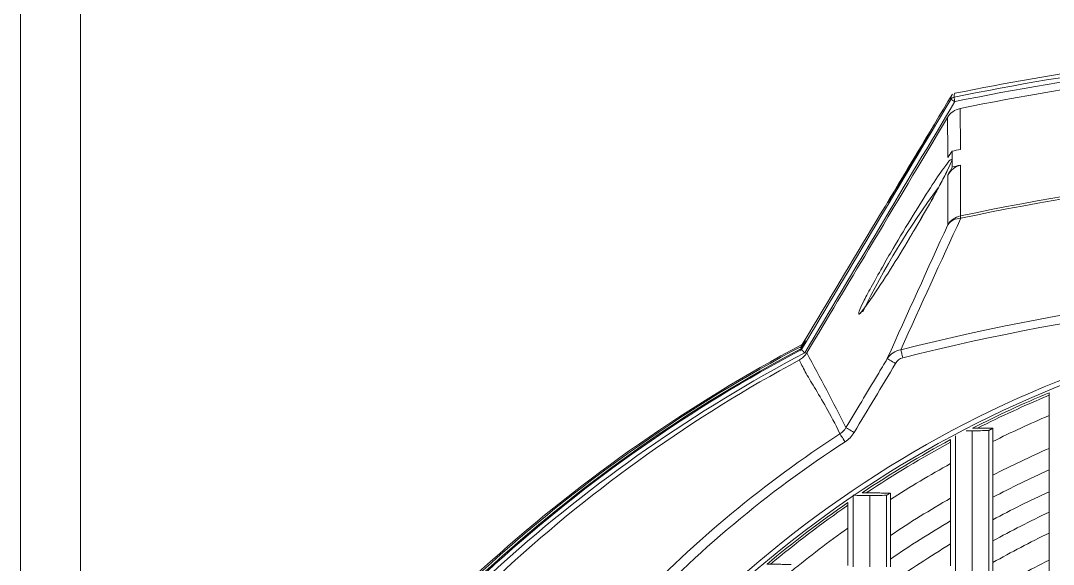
# Model space of a CAD drawing. Extents: x 9.3 to 87, y 1.1 to 68.8.
# Drawn here: x 76.296 to 79.525, y 30.611 to 32.309 of the extents above; entities that cross this region are included whole.
import ezdxf

# ---------------------------------------------------------------- set-up
doc = ezdxf.new("R2010")
doc.units = 0
doc.header["$MEASUREMENT"] = 0
doc.linetypes.add('SLD-Solid', pattern=[0])
doc.layers.add('OBJECT', color=7, linetype='CONTINUOUS')

msp = doc.modelspace()

# ---------------------------------------------------------------- linework, layer by layer
at = {"layer": 'OBJECT', "linetype": 'SLD-Solid', "lineweight": 15}
for p, q in [((76.2959, 33.0988), (76.2959, 29.0316)), ((76.4829, 33.0988), (76.4829, 29.0316)), ((79.2165, 32.0817), (79.2145, 32.0811)), ((78.7596, 31.3318), (78.7388, 31.2972))]:
    msp.add_line(p, q, dxfattribs=at)
at = {"layer": 'OBJECT', "linetype": 'SLD-Solid', "lineweight": 15, "flags": 128}
for points in [[(79.1128, 31.6945), (79.0967, 31.6668), (79.0883, 31.6529)], [(79.2338, 31.6991), (79.2339, 31.6987), (79.234, 31.6981), (79.2341, 31.6974), (79.2343, 31.6965), (79.2345, 31.6955), (79.2348, 31.6945), (79.235, 31.6933), (79.2353, 31.6919)], [(78.953, 31.4381), (78.9507, 31.4347), (78.9345, 31.4124), (78.9246, 31.4001), (78.922, 31.3974), (78.9224, 31.3976)], [(79.0478, 31.2813), (79.0483, 31.2792), (79.0489, 31.2767), (79.0497, 31.2738), (79.0505, 31.2706), (79.0513, 31.2672), (79.0522, 31.2636), (79.0532, 31.2599), (79.0541, 31.2561)], [(79.0055, 31.2534), (79.0064, 31.2529), (79.0081, 31.2518), (79.0106, 31.2503), (79.0138, 31.2484), (79.0176, 31.2461), (79.0218, 31.2436), (79.0264, 31.2408), (79.0312, 31.238)], [(78.876, 31.0378), (78.8769, 31.0373), (78.8786, 31.0363), (78.8811, 31.0348), (78.8843, 31.0329), (78.8881, 31.0306), (78.8923, 31.028), (78.8969, 31.0253), (78.9017, 31.0224)], [(78.8573, 31.0184), (78.8579, 31.0175), (78.859, 31.0158), (78.8606, 31.0133), (78.8627, 31.0102), (78.865, 31.0065), (78.8677, 31.0024), (78.8706, 30.9979), (78.8736, 30.9934)]]:
    msp.add_lwpolyline(points, dxfattribs=at)
at = {"layer": 'OBJECT', "linetype": 'SLD-Solid', "lineweight": 15}
for centre, radius, start, end in [((80.8209, 24.2468), 7.9983, 94.52347, 101.57301), ((-343.328, 285.4032), 492.6563, 328.954592, 329.056105), ((79.2171, 32.0557), 0.015, 101.5925, 149.1012), ((79.1497, 31.9511), 0.1248, 57.6263, 64.0829), ((79.3459, 32.0863), 0.1328, 186.8948, 192.9567), ((79.2453, 31.976), 0.0602, 101.5985, 149.0958), ((24.7237, 31.5346), 54.4721, 0.3655, 0.49679), ((91.4414, 24.44), 14.4196, 148.56885, 149.57304), ((77.5087, 32.6618), 1.8732, 328.91, 334.7366), ((79.2492, 31.7986), 0.0613, 104.4109, 152.7392), ((80.8209, 24.2468), 7.6195, 90.22588, 102.0226), ((80.8209, 24.2468), 7.6121, 90.22607, 102.0226), ((81.0938, 30.3461), 2.4077, 143.2391, 154.0468), ((79.2459, 31.6404), 0.06, 101.6642, 148.3764), ((79.2346, 31.6425), 0.0494, 89.182, 143.5769), ((76.2583, 33.2844), 3.2664, 325.5818, 329.5582), ((80.8209, 24.2468), 7.2545, 90.23722, 104.14724), ((80.8209, 24.2468), 7.2285, 90.23779, 104.14724), ((80.8209, 27.9958), 3.435, 90.5004, 139.4488), ((80.8209, 27.9958), 3.42, 90.5838, 139.7434), ((81.0258, 26.9726), 4.8921, 117.8714, 145.7374), ((81.0033, 27.0095), 4.845, 117.8884, 145.8842), ((76.3387, 32.7143), 2.7915, 329.0279, 329.5148), ((80.9665, 27.0733), 4.7656, 117.8957, 146.1448), ((80.9542, 27.0936), 4.7388, 117.893, 146.2182), ((80.9457, 27.1033), 4.7123, 117.8071, 145.9649), ((78.4668, 31.0084), 0.3846, 43.1567, 45.3234), ((72.4756, 27.8298), 7.1594, 26.62094, 28.73151), ((79.0576, 31.2205), 0.0615, 99.152, 147.7403), ((79.0641, 31.2198), 0.0377, 105.3747, 151.0824), ((80.8832, 27.251), 4.541, 118.2984, 146.6642), ((80.8209, 27.9958), 3.4123, 112.5716, 116.9949), ((80.8209, 27.9958), 3.4051, 112.622, 116.7627), ((80.8209, 27.9958), 3.3466, 113.0392, 116.3492), ((79.2827, 31.8407), 0.8126, 269.1638, 272.8133), ((80.8212, 27.9903), 3.6092, 122.9654, 136.3229), ((80.8209, 27.9958), 3.4123, 118.3007, 123.7107), ((80.8217, 27.9888), 3.5809, 122.9597, 136.8119), ((80.8209, 27.9958), 3.4051, 118.3659, 123.5341), ((80.8209, 27.9958), 3.2524, 113.7462, 117.1758), ((80.8209, 27.9958), 3.3466, 118.9073, 122.6536), ((80.8209, 27.9958), 3.1911, 114.2304, 117.7431), ((80.8209, 27.9958), 3.129, 114.7419, 118.3433), ((80.8209, 27.9958), 3.4123, 124.6173, 129.9594), ((78.939, 31.6564), 0.8307, 267.217, 270.8172), ((78.9628, 31.6358), 0.8102, 269.1778, 272.8161), ((80.8209, 27.9958), 3.2524, 119.8274, 123.7254), ((80.8209, 27.9958), 3.4051, 124.701, 129.8193), ((80.8209, 27.9958), 3.071, 115.241, 118.9297), ((80.8209, 27.9958), 3.1911, 120.4595, 124.4639), ((80.8209, 27.9958), 3.3466, 125.3959, 129.2228), ((80.8209, 27.9958), 3.0121, 115.7693, 119.5513), ((80.8209, 27.9958), 3.129, 121.1292, 125.2468), ((80.8209, 27.9958), 2.9361, 116.4866, 120.3965)]:
    msp.add_arc(centre, radius, start, end, dxfattribs=at)
for points, degree in [([(79.2141, 32.0704), (79.4063, 32.1097), (79.6, 32.142), (79.7946, 32.1672)], 3), ([(79.7963, 32.1529), (79.6019, 32.1279), (79.4085, 32.0957), (79.2165, 32.0565)], 3), ([(79.2332, 32.0349), (79.4232, 32.0739), (79.6145, 32.1059), (79.807, 32.1308)], 3), ([(78.7373, 31.2819), (78.8929, 31.5424), (79.0485, 31.8029), (79.2042, 32.0634)], 3), ([(79.2165, 32.0565), (79.0601, 31.7948), (78.9037, 31.5331), (78.7474, 31.2715)], 3), ([(79.234, 31.9065), (79.234, 31.9624), (79.2334, 32.0052), (79.2332, 32.0349)], 3), ([(79.2082, 31.9021), (79.2038, 31.8957), (79.1993, 31.8891), (79.1947, 31.8821)], 3), ([(79.234, 31.9065), (79.2254, 31.9051), (79.2168, 31.9036), (79.2082, 31.9021)], 3), ([(79.2082, 31.9021), (79.2082, 31.8863), (79.2082, 31.8695), (79.2082, 31.8517)], 3), ([(79.1947, 31.8267), (79.1994, 31.8352), (79.2039, 31.8436), (79.2082, 31.8517)], 3), ([(79.2082, 31.8517), (79.2168, 31.8538), (79.2254, 31.8559), (79.2339, 31.8579)], 3), ([(79.2338, 31.6991), (79.2338, 31.759), (79.2339, 31.8119), (79.2339, 31.8579)], 3), ([(79.1947, 31.8267), (79.1947, 31.7816), (79.1947, 31.73), (79.1948, 31.6719)], 3), ([(79.0478, 31.2813), (79.1101, 31.4194), (79.1726, 31.5563), (79.2353, 31.6919)], 3), ([(79.1948, 31.6719), (79.1315, 31.5336), (79.0685, 31.3942), (79.0055, 31.2534)], 3), ([(79.0883, 31.6529), (79.0745, 31.6294)], 1), ([(78.7388, 31.2972), (78.7379, 31.2957), (78.7373, 31.2939), (78.737, 31.2919)], 3), ([(78.749, 31.3061), (78.7475, 31.3036), (78.746, 31.301), (78.7443, 31.2981)], 3), ([(78.7469, 31.3041), (78.7469, 31.3068), (78.7476, 31.3094), (78.749, 31.3118)], 3), ([(78.749, 31.3118), (78.749, 31.3104), (78.749, 31.3086), (78.749, 31.3061)], 3), ([(78.7369, 31.2852), (78.7369, 31.2841), (78.7371, 31.283), (78.7373, 31.2819)], 3), ([(78.7373, 31.2819), (78.7373, 31.2819), (78.7373, 31.2819), (78.7373, 31.2819)], 3), ([(78.7373, 31.2819), (78.7373, 31.2819), (78.7373, 31.2819), (78.7373, 31.2819)], 3), ([(78.9017, 31.0224), (78.9448, 31.0943), (78.988, 31.1661), (79.0312, 31.238)], 3), ([(79.5111, 31.1389), (79.5111, 31.1467)], 1), ([(79.5111, 31.0755), (79.5111, 31.1389)], 1), ([(79.5112, 30.9728), (79.5111, 31.0755)], 1), ([(78.876, 31.0378), (78.8714, 31.03), (78.865, 31.0234), (78.8573, 31.0184)], 3), ([(79.2876, 31.0362), (79.272, 31.0363)], 1), ([(79.3355, 31.0356), (79.2876, 31.0362)], 1), ([(79.3226, 31.029), (79.3355, 31.0356)], 1), ([(79.3355, 31.0356), (79.3355, 30.9947)], 1), ([(78.8736, 30.9934), (78.885, 31.0008), (78.8946, 31.0107), (78.9017, 31.0224)], 3), ([(79.2031, 30.9921), (79.2031, 31.0003)], 1), ([(79.2031, 30.9254), (79.2031, 30.9921)], 1), ([(79.3355, 30.9947), (79.3355, 30.8891)], 1), ([(79.5113, 30.9057), (79.5112, 30.9728)], 1), ([(79.2032, 30.8173), (79.2031, 30.9254)], 1), ([(79.5113, 30.8375), (79.5113, 30.9057)], 1), ([(79.3355, 30.8891), (79.3354, 30.82)], 1), ([(78.9398, 30.8342), (78.927, 30.8343)], 1), ([(79.0152, 30.8331), (78.9398, 30.8342)], 1), ([(79.5114, 30.7735), (79.5113, 30.8375)], 1), ([(78.8824, 30.7953), (78.8824, 30.804)], 1), ([(78.9512, 30.8258), (78.9509, 30.8258)], 1), ([(78.9512, 30.8258), (78.9512, 30.8258)], 1), ([(79.0152, 30.8135), (79.0151, 30.7008)], 1), ([(79.0152, 30.8331), (79.0152, 30.8135)], 1), ([(79.2033, 30.7464), (79.2032, 30.8173)], 1), ([(79.3354, 30.82), (79.3354, 30.7497)], 1), ([(78.8824, 30.7239), (78.8824, 30.7953)], 1), ([(79.5114, 30.7083), (79.5114, 30.7735)], 1), ([(79.2033, 30.6742), (79.2033, 30.7464)], 1), ([(79.3354, 30.7497), (79.3354, 30.6835)], 1), ([(78.8825, 30.6074), (78.8824, 30.7239)], 1), ([(79.5114, 30.6237), (79.5114, 30.7083)], 1), ([(79.0151, 30.7008), (79.0151, 30.6268)], 1), ([(79.2033, 30.6062), (79.2033, 30.6742)], 1), ([(79.3354, 30.6835), (79.3353, 30.616)], 1), ([(78.6404, 30.6112), (78.6293, 30.6113)], 1), ([(78.7047, 30.6101), (78.6404, 30.6112)], 1), ([(79.0151, 30.6268), (79.0151, 30.6026)], 1), ([(79.3353, 30.616), (79.3353, 30.5283)], 1), ([(79.5114, 30.5479), (79.5114, 30.6237)], 1)]:
    msp.add_open_spline(points, degree=degree, dxfattribs=at)
for points, knots in [([(79.2042, 32.0634), (79.2044, 32.0671), (79.2047, 32.0719), (79.2053, 32.073), (79.2055, 32.0732)], [0, 0, 0, 0, 0.766015, 1, 1, 1, 1]), ([(79.2163, 32.0824), (79.2158, 32.0818), (79.2147, 32.0807), (79.2143, 32.0738), (79.2141, 32.0704)], [0, 0, 0, 0, 0.501499, 1, 1, 1, 1]), ([(78.7536, 31.2714), (78.818, 31.379), (78.8824, 31.4866), (78.9468, 31.5942), (79.0291, 31.7318), (79.1114, 31.8693), (79.1937, 32.0069)], [0.00042223, 0.00042223, 0.00042223, 0.00042223, 0.00998302, 0.00998302, 0.00998302, 0.02220394, 0.02220394, 0.02220394, 0.02220394]), ([(79.1379, 31.9598), (79.1381, 31.9601), (79.1388, 31.961), (79.1337, 31.9521), (79.1235, 31.9348), (79.1079, 31.9084), (79.0907, 31.8794), (79.0788, 31.8596), (79.0742, 31.8518)], [0, 0, 0, 0, 0.081308, 0.253354, 0.431253, 0.628189, 0.852816, 1, 1, 1, 1]), ([(78.9167, 31.3951), (78.9164, 31.3965), (78.9158, 31.4), (78.9297, 31.4294), (78.9545, 31.4765), (78.9873, 31.5352), (79.032, 31.6121), (79.0849, 31.7), (79.1412, 31.7896), (79.1803, 31.8476), (79.2014, 31.8755), (79.2035, 31.8749), (79.2043, 31.8747)], [0, 0, 0, 0, 0.064198, 0.151824, 0.243998, 0.347183, 0.433255, 0.585733, 0.723913, 0.85563, 0.951488, 1, 1, 1, 1]), ([(79.2043, 31.8747), (79.2057, 31.8756), (79.2097, 31.8784), (79.2019, 31.8588), (79.1834, 31.821), (79.153, 31.7647), (79.1198, 31.706), (79.0966, 31.6669), (79.0883, 31.6529)], [0, 0, 0, 0, 0.096702, 0.277236, 0.457936, 0.654007, 0.87635, 1, 1, 1, 1]), ([(79.0742, 31.8518), (79.0646, 31.8359), (79.0466, 31.8058), (79.025, 31.7701), (79.0119, 31.7488), (79.0061, 31.7395), (79.0069, 31.7409), (79.007, 31.7412)], [0, 0, 0, 0, 0.292743, 0.555374, 0.750844, 0.947121, 1, 1, 1, 1]), ([(78.9529, 31.4381), (78.9449, 31.4268), (78.9272, 31.4017), (78.9152, 31.3882), (78.9164, 31.3939), (78.9167, 31.3951)], [0, 0, 0, 0, 0.394807, 0.871962, 1, 1, 1, 1]), ([(78.749, 31.3118), (78.7483, 31.3106), (78.7443, 31.3039), (78.7393, 31.2955), (78.735, 31.2883), (78.734, 31.2867)], [0, 0, 0, 0, 0.141873, 0.801584, 1, 1, 1, 1]), ([(78.7536, 31.2714), (78.7508, 31.2667), (78.7474, 31.2625), (78.7397, 31.2551), (78.7352, 31.2519), (78.7305, 31.2493)], [0, 0, 0, 0, 0.5, 0.5, 1, 1, 1, 1]), ([(78.7305, 31.2493), (78.7349, 31.2388), (78.7411, 31.2265), (78.7569, 31.1979), (78.7665, 31.1818), (78.7998, 31.1267), (78.8278, 31.0806), (78.8573, 31.0184)], [0, 0, 0, 0, 0.25, 0.25, 0.5, 0.5, 1, 1, 1, 1]), ([(79.0055, 31.2534), (78.9952, 31.2362), (78.9849, 31.2191), (78.9746, 31.2019), (78.9418, 31.1472), (78.9089, 31.0925), (78.876, 31.0378)], [0, 0, 0, 0, 0.001524, 0.001524, 0.001524, 0.006387037, 0.006387037, 0.006387037, 0.006387037]), ([(79.2524, 31.0282), (79.253, 31.0282), (79.2585, 31.0281), (79.265, 31.0281), (79.2709, 31.0281)], [0, 0, 0, 0, 0.101783, 1, 1, 1, 1]), ([(79.2709, 30.4025), (79.2709, 30.4609), (79.2709, 30.581), (79.2709, 30.7922), (79.2709, 30.9378), (79.2709, 31.0281)], [0, 0, 0, 0, 0.263552, 0.542981, 1, 1, 1, 1]), ([(79.3226, 28.6712), (79.3226, 28.7467), (79.3226, 28.9147), (79.3226, 29.1545), (79.3226, 29.3944), (79.3226, 29.6128), (79.3226, 29.8091), (79.3226, 30.0007), (79.3226, 30.1972), (79.3226, 30.4033), (79.3226, 30.6121), (79.3226, 30.8237), (79.3226, 30.9598), (79.3226, 31.029)], [0, 0, 0, 0, 0.076748, 0.170724, 0.25993, 0.344183, 0.423507, 0.498162, 0.588795, 0.681648, 0.782045, 0.889239, 1, 1, 1, 1]), ([(79.2191, 31.0119), (79.2191, 30.9441), (79.2191, 30.8056), (79.2191, 30.5874), (79.2191, 30.3665), (79.2191, 30.147), (79.2191, 29.9188), (79.2191, 29.6894), (79.2191, 29.4481), (79.2191, 29.2013), (79.2191, 28.9452), (79.2191, 28.7615), (79.2191, 28.6735)], [0, 0, 0, 0, 0.109442, 0.223712, 0.329874, 0.428294, 0.525911, 0.629748, 0.71751, 0.810757, 0.909396, 1, 1, 1, 1]), ([(78.8987, 30.8267), (78.8987, 30.7856), (78.8987, 30.7124), (78.8988, 30.6361), (78.8988, 30.6026)], [0, 0, 0, 0, 0.559723, 1, 1, 1, 1]), ([(78.9509, 30.8258), (78.9509, 30.7849), (78.9509, 30.7119), (78.9509, 30.636), (78.9509, 30.6026)], [0, 0, 0, 0, 0.559712, 1, 1, 1, 1]), ([(78.9512, 30.8258), (78.9512, 30.8258), (78.9512, 30.8258), (78.9512, 30.8257), (78.9512, 30.8257), (78.9512, 30.8257), (78.9512, 30.8257), (78.9512, 30.8257), (78.9512, 30.8257), (78.9512, 30.8257), (78.9512, 30.8257), (78.9512, 30.8258), (78.9512, 30.8258)], [0, 0, 0, 0, 0.219404, 0.376293, 0.428175, 0.464135, 0.488543, 0.519038, 0.536506, 0.581769, 0.68992, 1, 1, 1, 1]), ([(79.0026, 30.8267), (79.0027, 30.8267), (79.0068, 30.8288), (79.011, 30.8309), (79.0152, 30.8331)], [0, 0, 0, 0, 0.004471, 1, 1, 1, 1]), ([(79.0026, 30.8267), (79.0027, 30.7856), (79.0027, 30.7124), (79.0027, 30.6361), (79.0027, 30.6026)], [0, 0, 0, 0, 0.559723, 1, 1, 1, 1])]:
    msp.add_open_spline(points, degree=3, knots=knots, dxfattribs=at)

doc.saveas('drawing.dxf')
